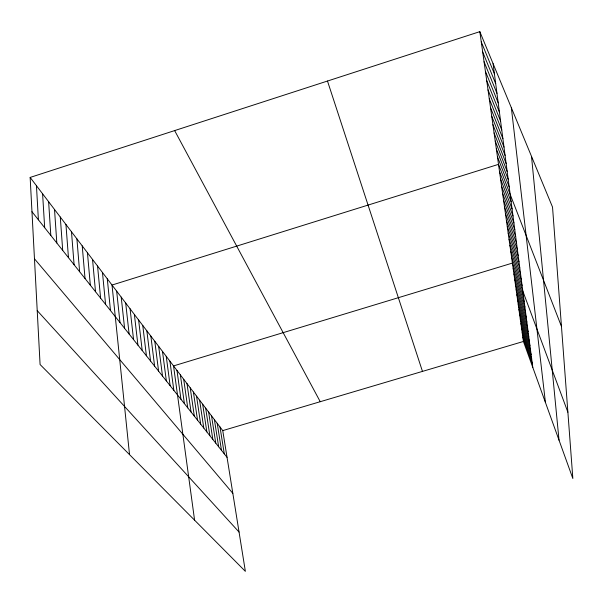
<?xml version="1.0" encoding="UTF-8"?>
<svg xmlns="http://www.w3.org/2000/svg" width="603" height="603" viewBox="0 0 603 603"><rect width="100%" height="100%" fill="white"/><g stroke="black" fill="none" stroke-linecap="round" stroke-linejoin="round"><path stroke-width="0.9" d="M30.15 177.433L222.748 430.602L245.368 571.35L40.084 364.514L30.15 177.433L479.822 31.65L552.529 207.1L572.85 478.511L523.434 341.464L479.822 31.65M222.748 430.602L523.434 341.464M37.22 310.643L239.052 532.057M34.469 258.808L232.833 493.329M31.974 211.713L227.045 457.323M174.651 130.587L320.246 401.704M481.269 41.901L494.415 73.8M482.679 51.918L495.711 83.696M484.058 61.717L496.978 93.375M485.407 71.305L498.214 102.834M486.727 80.681L499.42 112.09M488.015 89.855L500.603 121.135M489.282 98.839L501.764 129.984M490.518 107.628L502.894 138.645M491.731 116.236L504.002 147.124M492.922 124.67L505.088 155.423M494.083 132.931L506.151 163.549M495.221 141.027L507.191 171.501M496.337 148.956L508.208 179.295M497.43 156.735L509.203 186.938M561.461 326.449L498.508 164.355L112.022 285.046L129.524 454.632M499.555 171.832L511.14 201.756M500.588 179.159L512.083 208.955M501.598 186.357L513.002 216.002M502.593 193.412L513.907 222.922M503.573 200.339L514.796 229.713M504.523 207.138L515.663 236.368M505.465 213.809L516.522 242.903M506.384 220.359L517.359 249.318M507.296 226.796L518.181 255.612M508.186 233.112L518.987 261.792M509.053 239.323L519.778 267.86M509.912 245.421L520.562 273.822M510.756 251.413L521.324 279.679M511.585 257.3L522.077 285.43M567.883 412.203L512.399 263.089L173.543 365.915L194.588 520.193M513.176 268.591L523.517 296.45M513.937 274.003L524.211 301.734M514.691 279.325L524.889 306.927M515.422 284.563L525.56 312.03M516.153 289.719L526.215 317.057M516.861 294.792L526.856 322.002M517.57 299.789L527.497 326.871M518.256 304.703L528.122 331.665M518.942 309.543L528.741 336.376M519.613 314.314L529.344 341.019M520.276 319.01L529.939 345.594M520.924 323.638L530.534 350.094M521.565 328.198L531.107 354.526M522.198 332.683L531.68 358.898M522.824 337.107L532.245 363.194M327.482 81.036L422.469 371.395M220.005 426.992L224.286 453.848M217.216 423.329L221.489 450.32M214.397 419.62L218.648 446.748M211.525 415.851L215.761 443.115M208.615 412.022L212.836 439.436M205.668 408.141L209.867 435.69M202.668 404.206L206.852 431.899M199.623 400.204L203.791 428.04M196.54 396.148L200.678 424.128M193.405 392.025L197.528 420.155M190.224 387.842L194.317 416.115M186.99 383.591L191.061 412.015M183.704 379.279L187.752 407.854M180.372 374.893L184.39 403.618M176.981 370.438L180.975 399.314M169.918 361.159L173.845 390.345M166.24 356.313L170.129 385.664M493.088 63.662L532.796 367.438M162.493 351.391L166.353 380.908M158.679 346.386L162.501 376.061M154.805 341.29L158.589 371.131M150.863 336.105L154.602 366.111M146.853 330.836L150.546 361.009M142.768 325.462L146.416 355.808M138.615 320.005L142.21 350.516M511.352 107.733L545.429 402.465M134.379 314.442L137.929 345.12M130.067 308.774L133.565 339.632M125.68 303.007L129.125 334.032M121.211 297.128L124.595 328.334M116.658 291.143L119.982 322.522M107.289 278.835L110.485 310.56M102.472 272.496L105.593 304.409M531.514 156.381L559.034 440.19M97.558 266.036L100.603 298.131M92.545 259.456L95.515 291.724M87.443 252.74L90.329 285.189M82.227 245.888L85.031 278.518M76.913 238.894L79.619 271.712M71.486 231.763L74.101 264.762M65.946 224.482L68.463 257.662M60.292 217.05L62.704 250.418M54.519 209.46L56.825 243.009M48.624 201.711L50.818 235.441M42.594 193.789L44.675 227.708M36.444 185.701L38.396 219.801"/></g></svg>
